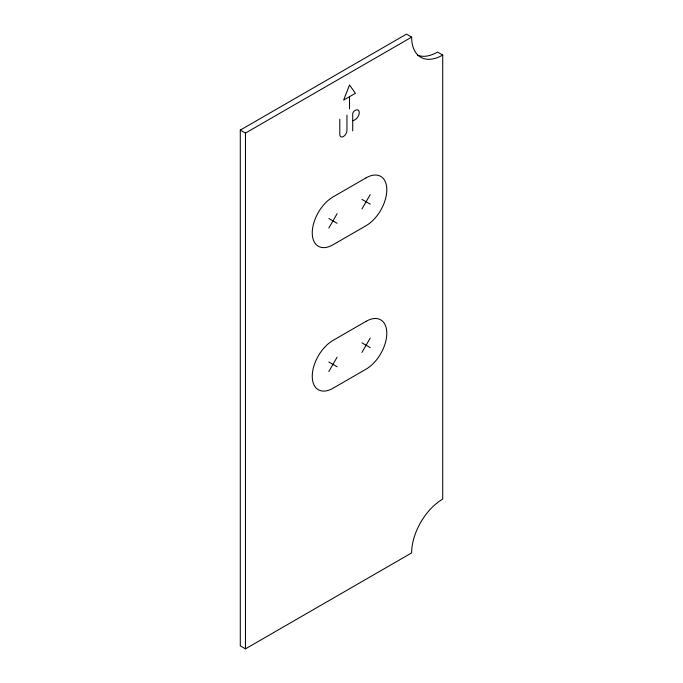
<?xml version="1.0" encoding="UTF-8"?>
<svg xmlns="http://www.w3.org/2000/svg" width="683" height="683" viewBox="0 0 683 683"><rect width="100%" height="100%" fill="white"/><g stroke="black" fill="none" stroke-linecap="round" stroke-linejoin="round"><path stroke-width="1.02" d="M328.813 228.071L337.103 213.728M361.947 208.938L370.229 194.595M328.813 371.535L337.103 357.192M361.947 352.411L370.229 338.059M240.288 130.094L406.47 34.15L411.644 37.138A43.925 25.365 -60 0 0 442.712 55.075L442.712 499.111A43.925 25.365 -60 0 0 411.644 552.906L245.47 648.85L240.288 645.862L240.288 130.094L245.47 133.083L411.644 37.138M349.107 96.926L343.66 100.077L349.525 84.965L355.391 93.306L349.525 96.687L349.525 108.87M353.128 120.797L355.262 119.559A5.643 3.261 -60 0 0 359.249 112.644A5.643 3.261 -60 0 0 355.262 110.339L354.656 110.697A2.749 1.588 -60 0 0 352.71 114.052L352.71 130.94M442.712 55.075L437.53 52.087A43.925 25.365 -60 0 1 417.339 55.127M361.947 199.376L370.229 204.157M328.813 218.509L337.103 223.29M361.947 342.849L370.229 347.63M328.813 361.973L337.103 366.754M346.955 115.137L346.955 130.333A5.063 2.928 -60 0 1 343.378 136.54A5.063 2.928 -60 0 1 339.793 134.474L339.793 119.269M245.47 133.083L245.47 648.85M366.088 177.853L332.954 196.986A29.284 16.904 -60 0 0 312.251 232.852A29.284 16.904 -60 0 0 332.954 244.804L366.088 225.68A29.284 16.904 -60 0 0 386.8 189.814A29.284 16.904 -60 0 0 366.088 177.853M366.088 321.326L332.954 340.45A29.284 16.904 -60 0 0 312.251 376.324A29.284 16.904 -60 0 0 332.954 388.277L366.088 369.144A29.284 16.904 -60 0 0 386.8 333.278A29.284 16.904 -60 0 0 366.088 321.326"/></g></svg>
